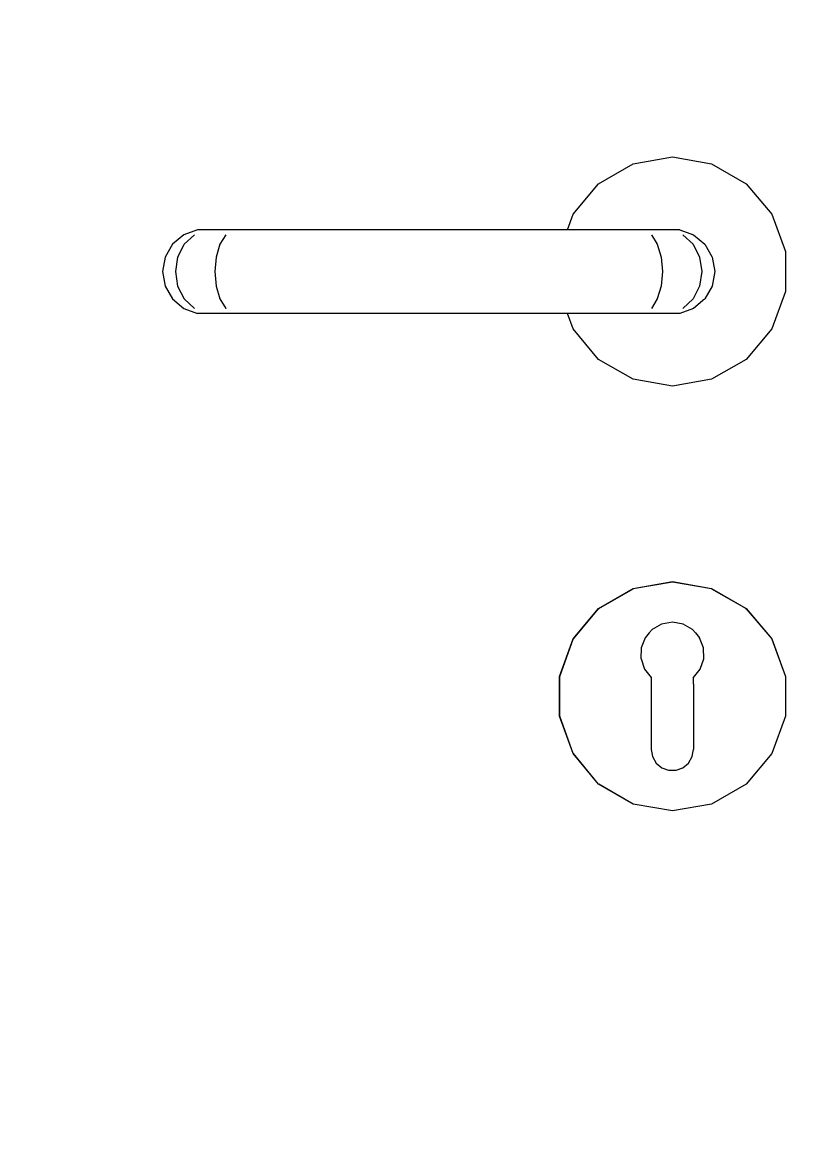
# Model space of a CAD drawing. Header units: millimetres. Extents: x -310 to 171125, y -3027 to 55843.
# Drawn here: x 130254.3 to 130437.1, y 44889.6 to 45154.3 of the extents above; entities that cross this region are included whole.
import ezdxf

# ---------------------------------------------------------------- set-up
doc = ezdxf.new("R2010")
doc.units = ezdxf.units.MM
doc.header["$MEASUREMENT"] = 0
doc.set_wipeout_variables(frame=1)
doc.linetypes.add('Wipeout_Contour', pattern=[1000, 0, -1000])
doc.layers.add('Dimensioning - General', color=7, linetype='Continuous')
doc.layers.add('Structural - Bearing', color=7, linetype='Continuous')
for name, color, linetype, lineweight, true_color in [('Dimensioning - General_Pen_No__61', 7, 'Continuous', 20, 0x6a6a6a), ('Dimensioning - General_Pen_No__88', 7, 'Continuous', 20, 0xfd4435), ('Structural - Bearing_Pen_No__82', 7, 'Continuous', 20, 0xaaaaaa)]:
    doc.layers.add(name, color=color, linetype=linetype, lineweight=lineweight, true_color=true_color)
doc.layers.get('0').off()
doc.styles.add('GENERATED_STYLE_6', font='calibril.ttf')
doc.dimstyles.new('GENERATED_STYLE__1', dxfattribs={"dimtxt": 195.999997, "dimasz": 106.4, "dimexe": 0.18, "dimexo": 0.0625, "dimgap": 0.09, "dimtad": 1, "dimdec": 0, "dimlfac": 0.1, "dimzin": 0, "dimdsep": 46, "dimtxsty": 'GENERATED_STYLE_6', "dimblk": 'ARROWHEAD_2', "dimblk1": 'ARROWHEAD_2', "dimblk2": 'ARROWHEAD_2', "dimcen": 0.09, "dimse1": 1, "dimse2": 1, "dimclrd": 256, "dimclre": 256, "dimclrt": 256, "dimadec": 0, "dimazin": 0, "dimtfac": 1, "dimtdec": 4, "dimtmove": 0, "dimatfit": 3, "dimfxl": 1, "dimtolj": 1, "dimtzin": 0, "dimarcsym": 0})

# ---------------------------------------------------------------- blocks, each defined once
blk = doc.blocks.new('*D103')
at = {"layer": 'Dimensioning - General_Pen_No__61', "color": 251, "linetype": 'Continuous', "lineweight": 20, "true_color": 0x6a6a6a, "transparency": 16777216}
for p, q in [((134582.88, 46736.02), (134722.88, 46655.19)), ((134757.88, 46695.6), (134547.88, 46695.6)), ((134652.88, 43995.6), (134652.88, 46695.6)), ((134582.88, 44036.02), (134722.88, 43955.19)), ((134757.88, 43995.6), (134547.88, 43995.6))]:
    blk.add_line(p, q, dxfattribs=at)
at = {"layer": 'Dimensioning - General_Pen_No__88', "color": 20, "lineweight": 20, "true_color": 0xfd4435, "transparency": 16777216, "char_height": 196, "attachment_point": 7, "rotation": 90, "style": 'GENERATED_STYLE_6'}
for s, insert in [('\\A1;{\\pql;\\fCalibri Light|b0|i0|c0|p34;20}', (134613.68, 46337.36)), ('\\A1;{\\pql;\\fCalibri Light|b0|i0|c0|p34;270}', (134613.68, 45107.27))]:
    blk.add_mtext(s, dxfattribs=dict(at, insert=insert))
blk = doc.blocks.new('ARROWHEAD_2')
at = {"color": 0, "linetype": 'Continuous', "lineweight": 0}
for p, q in [((-0.3781, -0.655), (0.3781, 0.655)), ((0, 0), (-1, 0))]:
    blk.add_line(p, q, dxfattribs=at)
blk = doc.blocks.new('*D146')
at = {"layer": 'Dimensioning - General_Pen_No__61', "color": 251, "linetype": 'Continuous', "lineweight": 20, "true_color": 0x6a6a6a, "transparency": 16777216}
for p, q in [((135132.88, 46736.02), (135272.88, 46655.19)), ((135307.88, 46695.6), (135097.88, 46695.6)), ((135202.88, 43995.6), (135202.88, 46695.6)), ((135132.88, 44036.02), (135272.88, 43955.19)), ((135307.88, 43995.6), (135097.88, 43995.6))]:
    blk.add_line(p, q, dxfattribs=at)
at = {"layer": 'Dimensioning - General_Pen_No__88', "color": 20, "lineweight": 20, "true_color": 0xfd4435, "transparency": 16777216, "char_height": 196, "attachment_point": 7, "rotation": 90, "style": 'GENERATED_STYLE_6'}
for s, insert in [('\\A1;{\\pql;\\fCalibri Light|b0|i0|c0|p34;20}', (135163.68, 46337.36)), ('\\A1;{\\pql;\\fCalibri Light|b0|i0|c0|p34;270}', (135163.68, 45107.27))]:
    blk.add_mtext(s, dxfattribs=dict(at, insert=insert))
blk = doc.blocks.new('*D165')
at = {"layer": 'Dimensioning - General_Pen_No__61', "color": 251, "linetype": 'Continuous', "lineweight": 20, "true_color": 0x6a6a6a, "transparency": 16777216}
for p, q in [((135682.88, 46936.02), (135822.88, 46855.19)), ((135857.88, 46895.6), (135647.88, 46895.6)), ((135752.88, 43995.6), (135752.88, 46895.6)), ((135682.88, 44036.02), (135822.88, 43955.19)), ((135857.88, 43995.6), (135647.88, 43995.6))]:
    blk.add_line(p, q, dxfattribs=at)
at = {"layer": 'Dimensioning - General_Pen_No__88', "color": 20, "lineweight": 20, "true_color": 0xfd4435, "transparency": 16777216, "insert": (135713.68, 45207.27), "char_height": 196, "attachment_point": 7, "rotation": 90, "style": 'GENERATED_STYLE_6'}
blk.add_mtext('\\A1;{\\pql;\\fCalibri Light|b0|i0|c0|p34;290}', dxfattribs=at)

msp = doc.modelspace()

# ---------------------------------------------------------------- wipeouts: each hides what was drawn before it
at = {"color": 254, "linetype": 'Wipeout_Contour', "lineweight": 0, "ltscale": 3725632.104736129}
msp.add_wipeout([(130382.5, 45085.76), (130383.83, 45082.1), (130389.85, 45074.92), (130397.97, 45070.23), (130407.21, 45068.6), (130416.44, 45070.23), (130424.56, 45074.92), (130430.59, 45082.1), (130433.8, 45090.92), (130433.8, 45100.29), (130430.59, 45109.1), (130424.56, 45116.29), (130416.44, 45120.98), (130407.21, 45122.6), (130397.97, 45120.98), (130389.85, 45116.29), (130383.83, 45109.1), (130382.5, 45105.45), (130408.94, 45105.45), (130412.21, 45104.26), (130414.87, 45102.03), (130416.6, 45099.02), (130417.21, 45095.6), (130416.6, 45092.18), (130414.87, 45089.18), (130412.21, 45086.94), (130408.94, 45085.76)], dxfattribs=at).dxf.layer = 'Structural - Bearing'
at = {"color": 254, "linetype": 'Wipeout_Contour', "lineweight": 0, "ltscale": 965636.05745}
msp.add_wipeout([(130389.92, 45016.21), (130399.84, 45004.39), (130399.82, 45004.44), (130399.88, 45007), (130400.79, 45009.39), (130401.78, 45010.53), (130398.01, 45020.88)], dxfattribs=at).dxf.layer = 'Structural - Bearing'
at = {"color": 254, "linetype": 'Wipeout_Contour', "lineweight": 0, "ltscale": 689692.532192}
msp.add_wipeout([(130402.21, 44989.65), (130389.92, 44975), (130398.01, 44970.33), (130402.35, 44982.27), (130402.21, 44983.1)], dxfattribs=at).dxf.layer = 'Structural - Bearing'

# ---------------------------------------------------------------- next in the draw order: linework, layer by layer
at = {"layer": 'Structural - Bearing_Pen_No__82', "color": 253, "linetype": 'Continuous', "lineweight": 20, "true_color": 0xaaaaaa}
for p, q in [((130397.97, 45120.98), (130407.21, 45122.6)), ((130407.21, 45122.6), (130416.44, 45120.98)), ((130389.85, 45116.29), (130397.97, 45120.98)), ((130416.44, 45120.98), (130424.56, 45116.29)), ((130383.83, 45109.1), (130389.85, 45116.29)), ((130424.56, 45116.29), (130430.59, 45109.1)), ((130430.59, 45109.1), (130433.8, 45100.29)), ((130433.8, 45100.29), (130433.8, 45090.92)), ((130433.8, 45090.92), (130430.59, 45082.1)), ((130389.85, 45074.92), (130383.83, 45082.1)), ((130430.59, 45082.1), (130424.56, 45074.92)), ((130397.97, 45070.23), (130389.85, 45074.92)), ((130424.56, 45074.92), (130416.44, 45070.23)), ((130407.21, 45068.6), (130397.97, 45070.23)), ((130416.44, 45070.23), (130407.21, 45068.6))]:
    msp.add_line(p, q, dxfattribs=at)

# ---------------------------------------------------------------- next in the draw order: wipeouts: each hides what was drawn before it
at = {"color": 254, "linetype": 'Wipeout_Contour', "lineweight": 0, "ltscale": 551957.435683}
msp.add_wipeout([(130408.94, 45105.45), (130406.76, 45105.45), (130409.68, 45104.26), (130412.21, 45104.26)], dxfattribs=at).dxf.layer = 'Structural - Bearing'
at = {"color": 254, "linetype": 'Wipeout_Contour', "lineweight": 0, "ltscale": 551965.752697}
msp.add_wipeout([(130414.16, 45095.6), (130413.62, 45092.18), (130416.6, 45092.18), (130417.21, 45095.6)], dxfattribs=at).dxf.layer = 'Structural - Bearing'
at = {"color": 254, "linetype": 'Wipeout_Contour', "lineweight": 0, "ltscale": 827665.737417}
msp.add_wipeout([(130383.91, 45009.05), (130402.21, 44998.49), (130402.21, 45000), (130400.63, 45002.02), (130399.84, 45004.39), (130389.92, 45016.21)], dxfattribs=at).dxf.layer = 'Structural - Bearing'
at = {"color": 254, "linetype": 'Wipeout_Contour', "lineweight": 0, "ltscale": 551744.356931}
msp.add_wipeout([(130383.91, 44982.15), (130389.92, 44975), (130402.21, 44989.65), (130402.21, 44992.72)], dxfattribs=at).dxf.layer = 'Structural - Bearing'

# ---------------------------------------------------------------- next in the draw order: wipeouts: each hides what was drawn before it
at = {"color": 254, "linetype": 'Wipeout_Contour', "lineweight": 0, "ltscale": 551965.809559}
msp.add_wipeout([(130412.21, 45104.26), (130409.68, 45104.26), (130412.07, 45102.03), (130414.87, 45102.03)], dxfattribs=at).dxf.layer = 'Structural - Bearing'
at = {"color": 254, "linetype": 'Wipeout_Contour', "lineweight": 0, "ltscale": 551957.379109}
msp.add_wipeout([(130413.62, 45092.18), (130412.07, 45089.18), (130414.87, 45089.18), (130416.6, 45092.18)], dxfattribs=at).dxf.layer = 'Structural - Bearing'
at = {"color": 254, "linetype": 'Wipeout_Contour', "lineweight": 0, "ltscale": 551786.219851}
msp.add_wipeout([(130389.85, 45016.29), (130389.92, 45016.21), (130398.01, 45020.88), (130397.97, 45020.98)], dxfattribs=at).dxf.layer = 'Structural - Bearing'
at = {"color": 254, "linetype": 'Wipeout_Contour', "lineweight": 0, "ltscale": 551756.712863}
msp.add_wipeout([(130383.91, 45009.05), (130380.72, 45000.28), (130402.21, 44996.49), (130402.21, 44998.49)], dxfattribs=at).dxf.layer = 'Structural - Bearing'
at = {"color": 254, "linetype": 'Wipeout_Contour', "lineweight": 0, "ltscale": 551742.783057}
msp.add_wipeout([(130380.72, 44990.93), (130383.91, 44982.15), (130402.21, 44992.72), (130402.21, 44994.72)], dxfattribs=at).dxf.layer = 'Structural - Bearing'

# ---------------------------------------------------------------- next in the draw order: wipeouts: each hides what was drawn before it
at = {"color": 254, "linetype": 'Wipeout_Contour', "lineweight": 0, "ltscale": 551940.259055}
msp.add_wipeout([(130406.76, 45105.45), (130400.61, 45105.45), (130402.3, 45104.26), (130409.68, 45104.26)], dxfattribs=at).dxf.layer = 'Structural - Bearing'
at = {"color": 254, "linetype": 'Wipeout_Contour', "lineweight": 0, "ltscale": 551970.252582}
msp.add_wipeout([(130412.07, 45102.03), (130413.62, 45099.02), (130416.6, 45099.02), (130414.87, 45102.03)], dxfattribs=at).dxf.layer = 'Structural - Bearing'
at = {"color": 254, "linetype": 'Wipeout_Contour', "lineweight": 0, "ltscale": 551946.085981}
msp.add_wipeout([(130409.68, 45086.94), (130412.21, 45086.94), (130414.87, 45089.18), (130412.07, 45089.18)], dxfattribs=at).dxf.layer = 'Structural - Bearing'
at = {"color": 254, "linetype": 'Wipeout_Contour', "lineweight": 0, "ltscale": 827726.34503}
msp.add_wipeout([(130402.46, 45011.33), (130404.69, 45012.59), (130407.21, 45013.03), (130407.21, 45022.5), (130398.01, 45020.88), (130401.78, 45010.53)], dxfattribs=at).dxf.layer = 'Structural - Bearing'
at = {"color": 254, "linetype": 'Wipeout_Contour', "lineweight": 0, "ltscale": 551751.788307}
msp.add_wipeout([(130383.83, 45009.1), (130383.91, 45009.05), (130389.92, 45016.21), (130389.85, 45016.29)], dxfattribs=at).dxf.layer = 'Structural - Bearing'
at = {"color": 254, "linetype": 'Wipeout_Contour', "lineweight": 0, "ltscale": 551746.867513}
msp.add_wipeout([(130380.72, 44990.93), (130402.21, 44994.72), (130402.21, 44996.49), (130380.72, 45000.28)], dxfattribs=at).dxf.layer = 'Structural - Bearing'
at = {"color": 254, "linetype": 'Wipeout_Contour', "lineweight": 0, "ltscale": 1103539.520649374}
msp.add_wipeout([(130402.51, 44981.39), (130402.35, 44982.27), (130398.01, 44970.33), (130407.21, 44968.7), (130407.21, 44978.18), (130406.34, 44978.18), (130404.71, 44978.77), (130403.38, 44979.89)], dxfattribs=at).dxf.layer = 'Structural - Bearing'

# ---------------------------------------------------------------- next in the draw order: wipeouts: each hides what was drawn before it
at = {"color": 254, "linetype": 'Wipeout_Contour', "lineweight": 0, "ltscale": 551945.90938}
msp.add_wipeout([(130402.3, 45104.26), (130403.67, 45102.03), (130412.07, 45102.03), (130409.68, 45104.26)], dxfattribs=at).dxf.layer = 'Structural - Bearing'
at = {"color": 254, "linetype": 'Wipeout_Contour', "lineweight": 0, "ltscale": 551970.223575}
msp.add_wipeout([(130413.62, 45099.02), (130414.16, 45095.6), (130417.21, 45095.6), (130416.6, 45099.02)], dxfattribs=at).dxf.layer = 'Structural - Bearing'
at = {"color": 254, "linetype": 'Wipeout_Contour', "lineweight": 0, "ltscale": 551933.240682}
msp.add_wipeout([(130412.21, 45086.94), (130409.68, 45086.94), (130406.76, 45085.76), (130408.94, 45085.76)], dxfattribs=at).dxf.layer = 'Structural - Bearing'
at = {"color": 254, "linetype": 'Wipeout_Contour', "lineweight": 0, "ltscale": 551823.084549}
msp.add_wipeout([(130407.21, 45022.6), (130397.97, 45020.98), (130398.01, 45020.88), (130407.21, 45022.5)], dxfattribs=at).dxf.layer = 'Structural - Bearing'
at = {"color": 254, "linetype": 'Wipeout_Contour', "lineweight": 0, "ltscale": 551723.943655}
msp.add_wipeout([(130380.62, 45000.29), (130380.72, 45000.28), (130383.91, 45009.05), (130383.83, 45009.1)], dxfattribs=at).dxf.layer = 'Structural - Bearing'
at = {"color": 254, "linetype": 'Wipeout_Contour', "lineweight": 0, "ltscale": 1103590.814926659}
msp.add_wipeout([(130408.08, 44978.18), (130407.21, 44978.18), (130407.21, 44968.7), (130416.41, 44970.33), (130412.06, 44982.27), (130411.91, 44981.39), (130411.04, 44979.89), (130409.71, 44978.77)], dxfattribs=at).dxf.layer = 'Structural - Bearing'
at = {"color": 254, "linetype": 'Wipeout_Contour', "lineweight": 0, "ltscale": 551726.241396}
msp.add_wipeout([(130397.97, 44970.23), (130398.01, 44970.33), (130389.92, 44975), (130389.85, 44974.92)], dxfattribs=at).dxf.layer = 'Structural - Bearing'

# ---------------------------------------------------------------- next in the draw order: linework, layer by layer
at = {"layer": 'Structural - Bearing_Pen_No__82', "color": 253, "linetype": 'Continuous', "lineweight": 20, "true_color": 0xaaaaaa}
for p, q in [((130408.94, 45105.45), (130406.76, 45105.45)), ((130408.94, 45105.45), (130412.21, 45104.26)), ((130416.6, 45099.02), (130417.21, 45095.6)), ((130417.21, 45095.6), (130416.6, 45092.18)), ((130389.85, 45016.29), (130397.97, 45020.98)), ((130383.83, 45009.1), (130389.85, 45016.29))]:
    msp.add_line(p, q, dxfattribs=at)

# ---------------------------------------------------------------- next in the draw order: wipeouts: each hides what was drawn before it
at = {"color": 254, "linetype": 'Wipeout_Contour', "lineweight": 0, "ltscale": 551910.827764}
msp.add_wipeout([(130392.44, 45105.45), (130392.87, 45104.26), (130402.3, 45104.26), (130400.61, 45105.45)], dxfattribs=at).dxf.layer = 'Structural - Bearing'
at = {"color": 254, "linetype": 'Wipeout_Contour', "lineweight": 0, "ltscale": 551948.325542}
msp.add_wipeout([(130412.07, 45102.03), (130403.67, 45102.03), (130404.57, 45099.02), (130413.62, 45099.02)], dxfattribs=at).dxf.layer = 'Structural - Bearing'
at = {"color": 254, "linetype": 'Wipeout_Contour', "lineweight": 0, "ltscale": 551942.73972}
msp.add_wipeout([(130414.16, 45095.6), (130404.88, 45095.6), (130404.57, 45092.18), (130413.62, 45092.18)], dxfattribs=at).dxf.layer = 'Structural - Bearing'
at = {"color": 254, "linetype": 'Wipeout_Contour', "lineweight": 0, "ltscale": 827768.918637}
msp.add_wipeout([(130409.73, 45012.59), (130411.95, 45011.33), (130412.64, 45010.53), (130416.41, 45020.88), (130407.21, 45022.5), (130407.21, 45013.03)], dxfattribs=at).dxf.layer = 'Structural - Bearing'
at = {"color": 254, "linetype": 'Wipeout_Contour', "lineweight": 0, "ltscale": 689772.832615}
msp.add_wipeout([(130424.5, 44975), (130412.21, 44989.65), (130412.21, 44983.1), (130412.06, 44982.27), (130416.41, 44970.33)], dxfattribs=at).dxf.layer = 'Structural - Bearing'
at = {"color": 254, "linetype": 'Wipeout_Contour', "lineweight": 0, "ltscale": 551707.269213}
msp.add_wipeout([(130389.85, 44974.92), (130389.92, 44975), (130383.91, 44982.15), (130383.83, 44982.1)], dxfattribs=at).dxf.layer = 'Structural - Bearing'
at = {"color": 254, "linetype": 'Wipeout_Contour', "lineweight": 0, "ltscale": 551754.883096}
msp.add_wipeout([(130397.97, 44970.23), (130407.21, 44968.6), (130407.21, 44968.7), (130398.01, 44970.33)], dxfattribs=at).dxf.layer = 'Structural - Bearing'

# ---------------------------------------------------------------- next in the draw order: linework, layer by layer
at = {"layer": 'Structural - Bearing_Pen_No__82', "color": 253, "linetype": 'Continuous', "lineweight": 20, "true_color": 0xaaaaaa}
for p, q in [((130409.68, 45104.26), (130412.07, 45102.03)), ((130412.21, 45104.26), (130414.87, 45102.03)), ((130397.97, 44970.23), (130389.85, 44974.92))]:
    msp.add_line(p, q, dxfattribs=at)

# ---------------------------------------------------------------- next in the draw order: wipeouts: each hides what was drawn before it
at = {"color": 254, "linetype": 'Wipeout_Contour', "lineweight": 0, "ltscale": 551912.195791}
msp.add_wipeout([(130402.3, 45104.26), (130392.87, 45104.26), (130393.22, 45102.03), (130403.67, 45102.03)], dxfattribs=at).dxf.layer = 'Structural - Bearing'
at = {"color": 254, "linetype": 'Wipeout_Contour', "lineweight": 0, "ltscale": 551947.210782}
msp.add_wipeout([(130413.62, 45099.02), (130404.57, 45099.02), (130404.88, 45095.6), (130414.16, 45095.6)], dxfattribs=at).dxf.layer = 'Structural - Bearing'
at = {"color": 254, "linetype": 'Wipeout_Contour', "lineweight": 0, "ltscale": 551935.451561}
msp.add_wipeout([(130413.62, 45092.18), (130404.57, 45092.18), (130403.67, 45089.18), (130412.07, 45089.18)], dxfattribs=at).dxf.layer = 'Structural - Bearing'
at = {"color": 254, "linetype": 'Wipeout_Contour', "lineweight": 0, "ltscale": 551857.942875}
msp.add_wipeout([(130407.21, 45022.6), (130407.21, 45022.5), (130416.41, 45020.88), (130416.44, 45020.98)], dxfattribs=at).dxf.layer = 'Structural - Bearing'
at = {"color": 254, "linetype": 'Wipeout_Contour', "lineweight": 0, "ltscale": 551700.255948}
msp.add_wipeout([(130383.83, 44982.1), (130383.91, 44982.15), (130380.72, 44990.93), (130380.62, 44990.92)], dxfattribs=at).dxf.layer = 'Structural - Bearing'
at = {"color": 254, "linetype": 'Wipeout_Contour', "lineweight": 0, "ltscale": 551789.74558}
msp.add_wipeout([(130416.44, 44970.23), (130416.41, 44970.33), (130407.21, 44968.7), (130407.21, 44968.6)], dxfattribs=at).dxf.layer = 'Structural - Bearing'

# ---------------------------------------------------------------- next in the draw order: linework, layer by layer
at = {"layer": 'Structural - Bearing_Pen_No__82', "color": 253, "linetype": 'Continuous', "lineweight": 20, "true_color": 0xaaaaaa}
for p, q in [((130406.76, 45105.45), (130400.61, 45105.45)), ((130412.07, 45102.03), (130413.62, 45099.02)), ((130414.87, 45102.03), (130416.6, 45099.02)), ((130413.62, 45099.02), (130414.16, 45095.6)), ((130414.16, 45095.6), (130413.62, 45092.18)), ((130416.6, 45092.18), (130414.87, 45089.18)), ((130397.97, 45020.98), (130407.21, 45022.6)), ((130389.85, 44974.92), (130383.83, 44982.1)), ((130407.21, 44968.6), (130397.97, 44970.23))]:
    msp.add_line(p, q, dxfattribs=at)

# ---------------------------------------------------------------- next in the draw order: wipeouts: each hides what was drawn before it
at = {"color": 254, "linetype": 'Wipeout_Contour', "lineweight": 0, "ltscale": 551741.193529}
msp.add_wipeout([(130392.44, 45105.45), (130311.98, 45105.45), (130311.55, 45104.26), (130392.87, 45104.26)], dxfattribs=at).dxf.layer = 'Structural - Bearing'
at = {"color": 254, "linetype": 'Wipeout_Contour', "lineweight": 0, "ltscale": 551911.434173}
msp.add_wipeout([(130403.67, 45102.03), (130393.22, 45102.03), (130393.45, 45099.02), (130404.57, 45099.02)], dxfattribs=at).dxf.layer = 'Structural - Bearing'
at = {"color": 254, "linetype": 'Wipeout_Contour', "lineweight": 0, "ltscale": 551904.159916}
msp.add_wipeout([(130393.52, 45095.6), (130393.45, 45092.18), (130404.57, 45092.18), (130404.88, 45095.6)], dxfattribs=at).dxf.layer = 'Structural - Bearing'
at = {"color": 254, "linetype": 'Wipeout_Contour', "lineweight": 0, "ltscale": 551926.185096}
msp.add_wipeout([(130403.67, 45089.18), (130402.3, 45086.94), (130409.68, 45086.94), (130412.07, 45089.18)], dxfattribs=at).dxf.layer = 'Structural - Bearing'
at = {"color": 254, "linetype": 'Wipeout_Contour', "lineweight": 0, "ltscale": 965753.348435}
msp.add_wipeout([(130413.62, 45009.39), (130414.54, 45007), (130414.6, 45004.44), (130414.58, 45004.39), (130424.5, 45016.21), (130416.41, 45020.88), (130412.64, 45010.53)], dxfattribs=at).dxf.layer = 'Structural - Bearing'
at = {"color": 254, "linetype": 'Wipeout_Contour', "lineweight": 0, "ltscale": 551706.050048}
msp.add_wipeout([(130380.62, 44990.92), (130380.72, 44990.93), (130380.72, 45000.28), (130380.62, 45000.29)], dxfattribs=at).dxf.layer = 'Structural - Bearing'

# ---------------------------------------------------------------- next in the draw order: linework, layer by layer
at = {"layer": 'Structural - Bearing_Pen_No__82', "color": 253, "linetype": 'Continuous', "lineweight": 20, "true_color": 0xaaaaaa}
for p, q in [((130402.3, 45104.26), (130403.67, 45102.03)), ((130413.62, 45092.18), (130412.07, 45089.18)), ((130414.87, 45089.18), (130412.21, 45086.94)), ((130380.62, 45000.29), (130383.83, 45009.1)), ((130380.62, 44990.92), (130380.62, 45000.29)), ((130383.83, 44982.1), (130380.62, 44990.92))]:
    msp.add_line(p, q, dxfattribs=at)

# ---------------------------------------------------------------- next in the draw order: wipeouts: each hides what was drawn before it
at = {"color": 254, "linetype": 'Wipeout_Contour', "lineweight": 0, "ltscale": 551738.95681}
msp.add_wipeout([(130392.87, 45104.26), (130311.55, 45104.26), (130311.2, 45102.03), (130393.22, 45102.03)], dxfattribs=at).dxf.layer = 'Structural - Bearing'
at = {"color": 254, "linetype": 'Wipeout_Contour', "lineweight": 0, "ltscale": 551908.631287}
msp.add_wipeout([(130393.45, 45099.02), (130393.52, 45095.6), (130404.88, 45095.6), (130404.57, 45099.02)], dxfattribs=at).dxf.layer = 'Structural - Bearing'
at = {"color": 254, "linetype": 'Wipeout_Contour', "lineweight": 0, "ltscale": 551898.559341}
msp.add_wipeout([(130393.22, 45089.18), (130403.67, 45089.18), (130404.57, 45092.18), (130393.45, 45092.18)], dxfattribs=at).dxf.layer = 'Structural - Bearing'
at = {"color": 254, "linetype": 'Wipeout_Contour', "lineweight": 0, "ltscale": 551916.063304}
msp.add_wipeout([(130402.3, 45086.94), (130400.61, 45085.76), (130406.76, 45085.76), (130409.68, 45086.94)], dxfattribs=at).dxf.layer = 'Structural - Bearing'
at = {"color": 254, "linetype": 'Wipeout_Contour', "lineweight": 0, "ltscale": 551886.577933}
msp.add_wipeout([(130416.44, 45020.98), (130416.41, 45020.88), (130424.5, 45016.21), (130424.56, 45016.29)], dxfattribs=at).dxf.layer = 'Structural - Bearing'

# ---------------------------------------------------------------- next in the draw order: linework, layer by layer
at = {"layer": 'Structural - Bearing_Pen_No__82', "color": 253, "linetype": 'Continuous', "lineweight": 20, "true_color": 0xaaaaaa}
for p, q in [((130382.5, 45105.45), (130383.83, 45109.1)), ((130400.61, 45105.45), (130392.44, 45105.45)), ((130403.67, 45102.03), (130404.57, 45099.02)), ((130404.57, 45099.02), (130404.88, 45095.6)), ((130404.88, 45095.6), (130404.57, 45092.18)), ((130412.07, 45089.18), (130409.68, 45086.94)), ((130408.94, 45085.76), (130406.76, 45085.76)), ((130412.21, 45086.94), (130408.94, 45085.76)), ((130407.21, 45022.6), (130416.44, 45020.98))]:
    msp.add_line(p, q, dxfattribs=at)

# ---------------------------------------------------------------- next in the draw order: wipeouts: each hides what was drawn before it
at = {"color": 254, "linetype": 'Wipeout_Contour', "lineweight": 0, "ltscale": 551571.560842}
msp.add_wipeout([(130311.98, 45105.45), (130303.81, 45105.45), (130302.12, 45104.26), (130311.55, 45104.26)], dxfattribs=at).dxf.layer = 'Structural - Bearing'
at = {"color": 254, "linetype": 'Wipeout_Contour', "lineweight": 0, "ltscale": 551735.530066}
msp.add_wipeout([(130393.22, 45102.03), (130311.2, 45102.03), (130310.97, 45099.02), (130393.45, 45099.02)], dxfattribs=at).dxf.layer = 'Structural - Bearing'
at = {"color": 254, "linetype": 'Wipeout_Contour', "lineweight": 0, "ltscale": 551726.853949}
msp.add_wipeout([(130393.52, 45095.6), (130310.89, 45095.6), (130310.97, 45092.18), (130393.45, 45092.18)], dxfattribs=at).dxf.layer = 'Structural - Bearing'
at = {"color": 254, "linetype": 'Wipeout_Contour', "lineweight": 0, "ltscale": 551892.470312}
msp.add_wipeout([(130393.22, 45089.18), (130392.87, 45086.94), (130402.3, 45086.94), (130403.67, 45089.18)], dxfattribs=at).dxf.layer = 'Structural - Bearing'
at = {"color": 254, "linetype": 'Wipeout_Contour', "lineweight": 0, "ltscale": 827789.85289}
msp.add_wipeout([(130413.79, 45002.02), (130412.21, 45000), (130412.21, 44998.49), (130430.5, 45009.05), (130424.5, 45016.21), (130414.58, 45004.39)], dxfattribs=at).dxf.layer = 'Structural - Bearing'

# ---------------------------------------------------------------- next in the draw order: linework, layer by layer
at = {"layer": 'Structural - Bearing_Pen_No__82', "color": 253, "linetype": 'Continuous', "lineweight": 20, "true_color": 0xaaaaaa}
msp.add_line((130404.57, 45092.18), (130403.67, 45089.18), dxfattribs=at)

# ---------------------------------------------------------------- next in the draw order: wipeouts: each hides what was drawn before it
at = {"color": 254, "linetype": 'Wipeout_Contour', "lineweight": 0, "ltscale": 551565.719537}
msp.add_wipeout([(130311.55, 45104.26), (130302.12, 45104.26), (130300.74, 45102.03), (130311.2, 45102.03)], dxfattribs=at).dxf.layer = 'Structural - Bearing'
at = {"color": 254, "linetype": 'Wipeout_Contour', "lineweight": 0, "ltscale": 551731.326754}
msp.add_wipeout([(130393.45, 45099.02), (130310.97, 45099.02), (130310.89, 45095.6), (130393.52, 45095.6)], dxfattribs=at).dxf.layer = 'Structural - Bearing'
at = {"color": 254, "linetype": 'Wipeout_Contour', "lineweight": 0, "ltscale": 551722.651136}
msp.add_wipeout([(130393.45, 45092.18), (130310.97, 45092.18), (130311.2, 45089.18), (130393.22, 45089.18)], dxfattribs=at).dxf.layer = 'Structural - Bearing'
at = {"color": 254, "linetype": 'Wipeout_Contour', "lineweight": 0, "ltscale": 551886.630728}
msp.add_wipeout([(130392.44, 45085.76), (130400.61, 45085.76), (130402.3, 45086.94), (130392.87, 45086.94)], dxfattribs=at).dxf.layer = 'Structural - Bearing'
at = {"color": 254, "linetype": 'Wipeout_Contour', "lineweight": 0, "ltscale": 551905.544145}
msp.add_wipeout([(130424.56, 45016.29), (130424.5, 45016.21), (130430.5, 45009.05), (130430.59, 45009.1)], dxfattribs=at).dxf.layer = 'Structural - Bearing'

# ---------------------------------------------------------------- next in the draw order: linework, layer by layer
at = {"layer": 'Structural - Bearing_Pen_No__82', "color": 253, "linetype": 'Continuous', "lineweight": 20, "true_color": 0xaaaaaa}
for p, q in [((130392.44, 45105.45), (130311.98, 45105.45)), ((130403.67, 45089.18), (130402.3, 45086.94)), ((130406.76, 45085.76), (130400.61, 45085.76)), ((130416.44, 45020.98), (130424.56, 45016.29))]:
    msp.add_line(p, q, dxfattribs=at)

# ---------------------------------------------------------------- next in the draw order: wipeouts: each hides what was drawn before it
at = {"color": 254, "linetype": 'Wipeout_Contour', "lineweight": 0, "ltscale": 551542.131902}
msp.add_wipeout([(130297.66, 45105.45), (130294.73, 45104.26), (130302.12, 45104.26), (130303.81, 45105.45)], dxfattribs=at).dxf.layer = 'Structural - Bearing'
at = {"color": 254, "linetype": 'Wipeout_Contour', "lineweight": 0, "ltscale": 551559.627844}
msp.add_wipeout([(130311.2, 45102.03), (130300.74, 45102.03), (130299.84, 45099.02), (130310.97, 45099.02)], dxfattribs=at).dxf.layer = 'Structural - Bearing'
at = {"color": 254, "linetype": 'Wipeout_Contour', "lineweight": 0, "ltscale": 551549.549974}
msp.add_wipeout([(130310.89, 45095.6), (130299.53, 45095.6), (130299.84, 45092.18), (130310.97, 45092.18)], dxfattribs=at).dxf.layer = 'Structural - Bearing'
at = {"color": 254, "linetype": 'Wipeout_Contour', "lineweight": 0, "ltscale": 551719.225144}
msp.add_wipeout([(130393.22, 45089.18), (130311.2, 45089.18), (130311.55, 45086.94), (130392.87, 45086.94)], dxfattribs=at).dxf.layer = 'Structural - Bearing'
at = {"color": 254, "linetype": 'Wipeout_Contour', "lineweight": 0, "ltscale": 551870.027389}
msp.add_wipeout([(130412.21, 44998.49), (130412.21, 44996.49), (130433.7, 45000.28), (130430.5, 45009.05)], dxfattribs=at).dxf.layer = 'Structural - Bearing'

# ---------------------------------------------------------------- next in the draw order: linework, layer by layer
at = {"layer": 'Structural - Bearing_Pen_No__82', "color": 253, "linetype": 'Continuous', "lineweight": 20, "true_color": 0xaaaaaa}
msp.add_line((130311.98, 45105.45), (130303.81, 45105.45), dxfattribs=at)

# ---------------------------------------------------------------- next in the draw order: wipeouts: each hides what was drawn before it
at = {"color": 254, "linetype": 'Wipeout_Contour', "lineweight": 0, "ltscale": 551532.008747}
msp.add_wipeout([(130294.73, 45104.26), (130292.35, 45102.03), (130300.74, 45102.03), (130302.12, 45104.26)], dxfattribs=at).dxf.layer = 'Structural - Bearing'
at = {"color": 254, "linetype": 'Wipeout_Contour', "lineweight": 0, "ltscale": 551554.024214}
msp.add_wipeout([(130310.97, 45099.02), (130299.84, 45099.02), (130299.53, 45095.6), (130310.89, 45095.6)], dxfattribs=at).dxf.layer = 'Structural - Bearing'
at = {"color": 254, "linetype": 'Wipeout_Contour', "lineweight": 0, "ltscale": 551546.744814}
msp.add_wipeout([(130310.97, 45092.18), (130299.84, 45092.18), (130300.74, 45089.18), (130311.2, 45089.18)], dxfattribs=at).dxf.layer = 'Structural - Bearing'
at = {"color": 254, "linetype": 'Wipeout_Contour', "lineweight": 0, "ltscale": 551716.989056}
msp.add_wipeout([(130392.87, 45086.94), (130311.55, 45086.94), (130311.98, 45085.76), (130392.44, 45085.76)], dxfattribs=at).dxf.layer = 'Structural - Bearing'
at = {"color": 254, "linetype": 'Wipeout_Contour', "lineweight": 0, "ltscale": 551912.554882}
msp.add_wipeout([(130430.59, 45009.1), (130430.5, 45009.05), (130433.7, 45000.28), (130433.8, 45000.29)], dxfattribs=at).dxf.layer = 'Structural - Bearing'

# ---------------------------------------------------------------- next in the draw order: linework, layer by layer
at = {"layer": 'Structural - Bearing_Pen_No__82', "color": 253, "linetype": 'Continuous', "lineweight": 20, "true_color": 0xaaaaaa}
for p, q in [((130383.83, 45082.1), (130382.5, 45085.76)), ((130400.61, 45085.76), (130392.44, 45085.76)), ((130424.56, 45016.29), (130430.59, 45009.1))]:
    msp.add_line(p, q, dxfattribs=at)

# ---------------------------------------------------------------- next in the draw order: wipeouts: each hides what was drawn before it
at = {"color": 254, "linetype": 'Wipeout_Contour', "lineweight": 0, "ltscale": 551524.956815}
msp.add_wipeout([(130297.66, 45105.45), (130295.47, 45105.45), (130292.21, 45104.26), (130294.73, 45104.26)], dxfattribs=at).dxf.layer = 'Structural - Bearing'
at = {"color": 254, "linetype": 'Wipeout_Contour', "lineweight": 0, "ltscale": 551522.739563}
msp.add_wipeout([(130300.74, 45102.03), (130292.35, 45102.03), (130290.79, 45099.02), (130299.84, 45099.02)], dxfattribs=at).dxf.layer = 'Structural - Bearing'
at = {"color": 254, "linetype": 'Wipeout_Contour', "lineweight": 0, "ltscale": 551510.9734}
msp.add_wipeout([(130299.53, 45095.6), (130290.25, 45095.6), (130290.79, 45092.18), (130299.84, 45092.18)], dxfattribs=at).dxf.layer = 'Structural - Bearing'
at = {"color": 254, "linetype": 'Wipeout_Contour', "lineweight": 0, "ltscale": 551545.981682}
msp.add_wipeout([(130311.2, 45089.18), (130300.74, 45089.18), (130302.12, 45086.94), (130311.55, 45086.94)], dxfattribs=at).dxf.layer = 'Structural - Bearing'
at = {"color": 254, "linetype": 'Wipeout_Contour', "lineweight": 0, "ltscale": 551865.94397}
msp.add_wipeout([(130412.21, 44996.49), (130412.21, 44994.72), (130433.7, 44990.93), (130433.7, 45000.28)], dxfattribs=at).dxf.layer = 'Structural - Bearing'

# ---------------------------------------------------------------- next in the draw order: linework, layer by layer
at = {"layer": 'Structural - Bearing_Pen_No__82', "color": 253, "linetype": 'Continuous', "lineweight": 20, "true_color": 0xaaaaaa}
for p, q in [((130303.81, 45105.45), (130297.66, 45105.45)), ((130302.12, 45104.26), (130300.74, 45102.03))]:
    msp.add_line(p, q, dxfattribs=at)

# ---------------------------------------------------------------- next in the draw order: wipeouts: each hides what was drawn before it
at = {"color": 254, "linetype": 'Wipeout_Contour', "lineweight": 0, "ltscale": 551512.110427}
msp.add_wipeout([(130292.21, 45104.26), (130289.55, 45102.03), (130292.35, 45102.03), (130294.73, 45104.26)], dxfattribs=at).dxf.layer = 'Structural - Bearing'
at = {"color": 254, "linetype": 'Wipeout_Contour', "lineweight": 0, "ltscale": 551515.447949}
msp.add_wipeout([(130299.84, 45099.02), (130290.79, 45099.02), (130290.25, 45095.6), (130299.53, 45095.6)], dxfattribs=at).dxf.layer = 'Structural - Bearing'
at = {"color": 254, "linetype": 'Wipeout_Contour', "lineweight": 0, "ltscale": 551509.855681}
msp.add_wipeout([(130299.84, 45092.18), (130290.79, 45092.18), (130292.35, 45089.18), (130300.74, 45089.18)], dxfattribs=at).dxf.layer = 'Structural - Bearing'
at = {"color": 254, "linetype": 'Wipeout_Contour', "lineweight": 0, "ltscale": 551547.348932}
msp.add_wipeout([(130311.55, 45086.94), (130302.12, 45086.94), (130303.81, 45085.76), (130311.98, 45085.76)], dxfattribs=at).dxf.layer = 'Structural - Bearing'
at = {"color": 254, "linetype": 'Wipeout_Contour', "lineweight": 0, "ltscale": 551856.101584}
msp.add_wipeout([(130412.21, 44994.72), (130412.21, 44992.72), (130430.5, 44982.15), (130433.7, 44990.93)], dxfattribs=at).dxf.layer = 'Structural - Bearing'

# ---------------------------------------------------------------- next in the draw order: linework, layer by layer
at = {"layer": 'Structural - Bearing_Pen_No__82', "color": 253, "linetype": 'Continuous', "lineweight": 20, "true_color": 0xaaaaaa}
for p, q in [((130295.47, 45105.45), (130292.21, 45104.26)), ((130297.66, 45105.45), (130295.47, 45105.45)), ((130300.74, 45102.03), (130299.84, 45099.02)), ((130299.84, 45099.02), (130299.53, 45095.6)), ((130299.53, 45095.6), (130299.84, 45092.18)), ((130392.44, 45085.76), (130311.98, 45085.76))]:
    msp.add_line(p, q, dxfattribs=at)

# ---------------------------------------------------------------- next in the draw order: wipeouts: each hides what was drawn before it
at = {"color": 254, "linetype": 'Wipeout_Contour', "lineweight": 0, "ltscale": 551500.814629}
msp.add_wipeout([(130289.55, 45102.03), (130287.81, 45099.02), (130290.79, 45099.02), (130292.35, 45102.03)], dxfattribs=at).dxf.layer = 'Structural - Bearing'
at = {"color": 254, "linetype": 'Wipeout_Contour', "lineweight": 0, "ltscale": 551487.962664}
msp.add_wipeout([(130287.21, 45095.6), (130287.81, 45092.18), (130290.79, 45092.18), (130290.25, 45095.6)], dxfattribs=at).dxf.layer = 'Structural - Bearing'
at = {"color": 254, "linetype": 'Wipeout_Contour', "lineweight": 0, "ltscale": 551512.269696}
msp.add_wipeout([(130292.35, 45089.18), (130294.73, 45086.94), (130302.12, 45086.94), (130300.74, 45089.18)], dxfattribs=at).dxf.layer = 'Structural - Bearing'
at = {"color": 254, "linetype": 'Wipeout_Contour', "lineweight": 0, "ltscale": 551906.762846}
msp.add_wipeout([(130433.8, 45000.29), (130433.7, 45000.28), (130433.7, 44990.93), (130433.8, 44990.92)], dxfattribs=at).dxf.layer = 'Structural - Bearing'
at = {"color": 254, "linetype": 'Wipeout_Contour', "lineweight": 0, "ltscale": 551840.621717}
msp.add_wipeout([(130412.21, 44992.72), (130412.21, 44989.65), (130424.5, 44975), (130430.5, 44982.15)], dxfattribs=at).dxf.layer = 'Structural - Bearing'

# ---------------------------------------------------------------- next in the draw order: linework, layer by layer
at = {"layer": 'Structural - Bearing_Pen_No__82', "color": 253, "linetype": 'Continuous', "lineweight": 20, "true_color": 0xaaaaaa}
for p, q in [((130292.21, 45104.26), (130289.55, 45102.03)), ((130294.73, 45104.26), (130292.35, 45102.03)), ((130299.84, 45092.18), (130300.74, 45089.18)), ((130430.59, 45009.1), (130433.8, 45000.29))]:
    msp.add_line(p, q, dxfattribs=at)

# ---------------------------------------------------------------- next in the draw order: wipeouts: each hides what was drawn before it
at = {"color": 254, "linetype": 'Wipeout_Contour', "lineweight": 0, "ltscale": 551492.437398}
msp.add_wipeout([(130287.21, 45095.6), (130290.25, 45095.6), (130290.79, 45099.02), (130287.81, 45099.02)], dxfattribs=at).dxf.layer = 'Structural - Bearing'
at = {"color": 254, "linetype": 'Wipeout_Contour', "lineweight": 0, "ltscale": 551487.930239}
msp.add_wipeout([(130287.81, 45092.18), (130289.55, 45089.18), (130292.35, 45089.18), (130290.79, 45092.18)], dxfattribs=at).dxf.layer = 'Structural - Bearing'
at = {"color": 254, "linetype": 'Wipeout_Contour', "lineweight": 0, "ltscale": 551517.918707}
msp.add_wipeout([(130294.73, 45086.94), (130297.66, 45085.76), (130303.81, 45085.76), (130302.12, 45086.94)], dxfattribs=at).dxf.layer = 'Structural - Bearing'
at = {"color": 254, "linetype": 'Wipeout_Contour', "lineweight": 0, "ltscale": 3448796.477019474}
msp.add_wipeout([(130399.88, 45007), (130399.82, 45004.44), (130400.63, 45002.02), (130402.21, 45000), (130402.21, 44983.1), (130402.51, 44981.39), (130403.38, 44979.89), (130404.71, 44978.77), (130406.34, 44978.18), (130408.08, 44978.18), (130409.71, 44978.77), (130411.04, 44979.89), (130411.91, 44981.39), (130412.21, 44983.1), (130412.21, 45000), (130413.79, 45002.02), (130414.6, 45004.44), (130414.54, 45007), (130413.62, 45009.39), (130411.95, 45011.33), (130409.73, 45012.59), (130407.21, 45013.03), (130404.69, 45012.59), (130402.46, 45011.33), (130400.79, 45009.39)], dxfattribs=at).dxf.layer = 'Structural - Bearing'
at = {"color": 254, "linetype": 'Wipeout_Contour', "lineweight": 0, "ltscale": 551888.875027}
msp.add_wipeout([(130433.8, 44990.92), (130433.7, 44990.93), (130430.5, 44982.15), (130430.59, 44982.1)], dxfattribs=at).dxf.layer = 'Structural - Bearing'
at = {"color": 254, "linetype": 'Wipeout_Contour', "lineweight": 0, "ltscale": 551826.610056}
msp.add_wipeout([(130424.56, 44974.92), (130424.5, 44975), (130416.41, 44970.33), (130416.44, 44970.23)], dxfattribs=at).dxf.layer = 'Structural - Bearing'

# ---------------------------------------------------------------- next in the draw order: linework, layer by layer
at = {"layer": 'Structural - Bearing_Pen_No__82', "color": 253, "linetype": 'Continuous', "lineweight": 20, "true_color": 0xaaaaaa}
for p, q in [((130289.55, 45102.03), (130287.81, 45099.02)), ((130292.35, 45102.03), (130290.79, 45099.02)), ((130287.81, 45099.02), (130287.21, 45095.6)), ((130290.79, 45099.02), (130290.25, 45095.6)), ((130287.21, 45095.6), (130287.81, 45092.18)), ((130290.25, 45095.6), (130290.79, 45092.18)), ((130300.74, 45089.18), (130302.12, 45086.94)), ((130311.98, 45085.76), (130303.81, 45085.76)), ((130401.78, 45010.53), (130402.46, 45011.33)), ((130404.69, 45012.59), (130402.46, 45011.33)), ((130407.21, 45013.03), (130404.69, 45012.59)), ((130409.73, 45012.59), (130407.21, 45013.03)), ((130411.95, 45011.33), (130409.73, 45012.59)), ((130412.64, 45010.53), (130411.95, 45011.33)), ((130400.79, 45009.39), (130399.88, 45007)), ((130401.78, 45010.53), (130400.79, 45009.39)), ((130412.64, 45010.53), (130413.62, 45009.39)), ((130414.54, 45007), (130413.62, 45009.39)), ((130399.88, 45007), (130399.82, 45004.44)), ((130414.6, 45004.44), (130414.54, 45007)), ((130399.84, 45004.39), (130400.63, 45002.02)), ((130413.79, 45002.02), (130414.58, 45004.39)), ((130400.63, 45002.02), (130402.21, 45000)), ((130412.21, 45000), (130413.79, 45002.02)), ((130402.21, 45000), (130402.21, 44998.49)), ((130402.21, 44998.49), (130402.21, 44996.49)), ((130412.21, 44998.49), (130412.21, 45000)), ((130412.21, 44998.49), (130412.21, 44996.49)), ((130433.8, 45000.29), (130433.8, 44990.92)), ((130402.21, 44996.49), (130402.21, 44994.72)), ((130412.21, 44996.49), (130412.21, 44994.72)), ((130402.21, 44994.72), (130402.21, 44992.72)), ((130402.21, 44992.72), (130402.21, 44989.65)), ((130412.21, 44994.72), (130412.21, 44992.72)), ((130412.21, 44992.72), (130412.21, 44989.65)), ((130402.21, 44989.65), (130402.21, 44983.1)), ((130412.21, 44989.65), (130412.21, 44983.1)), ((130402.21, 44983.1), (130402.35, 44982.27)), ((130402.35, 44982.27), (130402.51, 44981.39)), ((130411.91, 44981.39), (130412.06, 44982.27)), ((130412.06, 44982.27), (130412.21, 44983.1)), ((130402.51, 44981.39), (130403.38, 44979.89)), ((130403.38, 44979.89), (130404.71, 44978.77)), ((130409.71, 44978.77), (130411.04, 44979.89)), ((130411.04, 44979.89), (130411.91, 44981.39)), ((130404.71, 44978.77), (130406.34, 44978.18)), ((130406.34, 44978.18), (130407.21, 44978.18)), ((130407.21, 44978.18), (130408.08, 44978.18)), ((130408.08, 44978.18), (130409.71, 44978.77)), ((130416.44, 44970.23), (130407.21, 44968.6))]:
    msp.add_line(p, q, dxfattribs=at)

# ---------------------------------------------------------------- next in the draw order: wipeouts: each hides what was drawn before it
at = {"color": 254, "linetype": 'Wipeout_Contour', "lineweight": 0, "ltscale": 551492.370669}
msp.add_wipeout([(130289.55, 45089.18), (130292.21, 45086.94), (130294.73, 45086.94), (130292.35, 45089.18)], dxfattribs=at).dxf.layer = 'Structural - Bearing'
at = {"color": 254, "linetype": 'Wipeout_Contour', "lineweight": 0, "ltscale": 551861.037078}
msp.add_wipeout([(130430.59, 44982.1), (130430.5, 44982.15), (130424.5, 44975), (130424.56, 44974.92)], dxfattribs=at).dxf.layer = 'Structural - Bearing'

# ---------------------------------------------------------------- next in the draw order: linework, layer by layer
at = {"layer": 'Structural - Bearing_Pen_No__82', "color": 253, "linetype": 'Continuous', "lineweight": 20, "true_color": 0xaaaaaa}
for p, q in [((130287.81, 45092.18), (130289.55, 45089.18)), ((130290.79, 45092.18), (130292.35, 45089.18)), ((130433.8, 44990.92), (130430.59, 44982.1)), ((130430.59, 44982.1), (130424.56, 44974.92)), ((130424.56, 44974.92), (130416.44, 44970.23))]:
    msp.add_line(p, q, dxfattribs=at)

# ---------------------------------------------------------------- next in the draw order: wipeouts: each hides what was drawn before it
at = {"color": 254, "linetype": 'Wipeout_Contour', "lineweight": 0, "ltscale": 551500.742869}
msp.add_wipeout([(130294.73, 45086.94), (130292.21, 45086.94), (130295.47, 45085.76), (130297.66, 45085.76)], dxfattribs=at).dxf.layer = 'Structural - Bearing'

# ---------------------------------------------------------------- next in the draw order: linework, layer by layer
at = {"layer": 'Structural - Bearing_Pen_No__82', "color": 253, "linetype": 'Continuous', "lineweight": 20, "true_color": 0xaaaaaa}
for p, q in [((130289.55, 45089.18), (130292.21, 45086.94)), ((130292.35, 45089.18), (130294.73, 45086.94)), ((130292.21, 45086.94), (130295.47, 45085.76)), ((130297.66, 45085.76), (130295.47, 45085.76)), ((130303.81, 45085.76), (130297.66, 45085.76))]:
    msp.add_line(p, q, dxfattribs=at)

# ---------------------------------------------------------------- next in the draw order: dimensions: what is measured, and where the dimension line sits
at = {"layer": 'Dimensioning - General', "color": 251, "linetype": 'Continuous', "lineweight": 20, "true_color": 0x6a6a6a}
for base, p1, p2, picture, middle in [((135752.88, 46895.6), (109259.05, 43995.6), (109382.03, 46895.6), '*D165', (135615.68, 45431.4)), ((135202.88, 46695.6), (106886.54, 43995.6), (106969.47, 46695.6), '*D146', (135065.68, 45331.4)), ((134652.88, 46695.6), (107297.67, 43995.6), (107070.79, 46695.6), '*D103', (134515.68, 45331.4))]:
    dim = msp.add_linear_dim(base=base, p1=p1, p2=p2, angle=90, dimstyle='GENERATED_STYLE__1', dxfattribs=at)
    dim.commit()
    dim.dimension.update_dxf_attribs({"geometry": picture, "text_midpoint": middle, "dimtype": 160, "text_rotation": 90})

doc.saveas('drawing.dxf')
